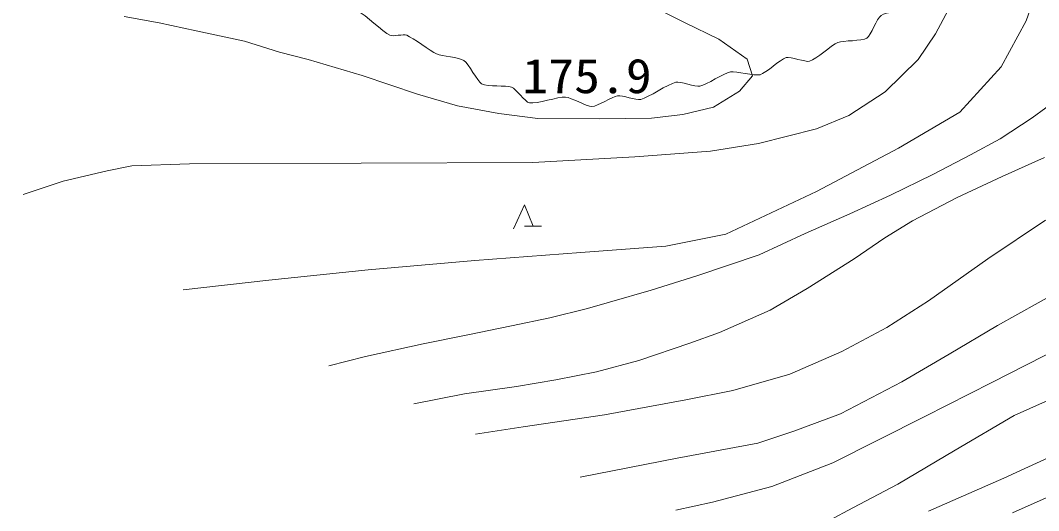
# Model space of a CAD drawing. Units: millimetres, scale not verified. Extents: x 40000 to 680000, y 20000 to 380000.
# Drawn here: x 81354 to 135374, y 244362 to 270342 of the extents above; entities that cross this region are included whole.
import ezdxf
from ezdxf.enums import TextEntityAlignment as Align

# ---------------------------------------------------------------- set-up
doc = ezdxf.new("R2010")
doc.units = ezdxf.units.MM
doc.header["$LTSCALE"] = 1000
doc.layers.add('M-WORK', color=1, linetype='Continuous', lineweight=13)
doc.styles.add('ＭＳ ゴシック', font='')
doc.styles.get('ＭＳ ゴシック').set_extended_font_data('MS Gothic')

msp = doc.modelspace()

# ---------------------------------------------------------------- linework, layer by layer
at = {"layer": 'M-WORK'}
for p, q in [((134706, 270325), (135281, 271952)), ((116581, 270234), (114453, 271298)), ((129903, 269627), (130716, 271149)), ((86857, 270543), (88725, 270209)), ((88725, 270209), (90678, 269783)), ((118407, 269353), (116581, 270234)), ((133393, 267879), (134706, 270325)), ((90678, 269783), (93246, 269233)), ((128977, 268260), (129903, 269627)), ((93246, 269233), (95108, 268656)), ((119903, 268289), (118407, 269353)), ((95108, 268656), (96615, 268263)), ((96615, 268263), (99485, 267424)), ((120194, 267398), (119903, 268289)), ((127234, 266563), (128977, 268260)), ((99485, 267424), (102415, 266434)), ((131199, 265469), (133393, 267879)), ((119506, 266585), (120194, 267398)), ((102415, 266434), (104545, 265812)), ((118123, 265746), (119506, 266585)), ((125298, 265297), (127234, 266563)), ((104545, 265812), (106740, 265399)), ((135032, 265175), (136487, 266237)), ((106740, 265399), (108804, 265150)), ((114833, 265156), (116492, 265346)), ((116492, 265346), (118123, 265746)), ((123591, 264599), (125298, 265297)), ((127944, 263563), (131199, 265469)), ((108804, 265150), (112081, 265124)), ((112081, 265124), (114833, 265156)), ((133341, 264068), (135032, 265175)), ((120518, 263819), (123591, 264599)), ((117958, 263407), (120518, 263819)), ((131755, 263216), (133341, 264068)), ((108543, 262806), (113948, 263104)), ((113948, 263104), (117958, 263407)), ((123593, 261279), (127944, 263563)), ((129763, 262167), (131755, 263216)), ((133433, 262063), (135680, 263081)), ((85955, 262365), (87260, 262627)), ((87260, 262627), (90333, 262732)), ((90333, 262732), (108543, 262806)), ((83622, 261827), (85955, 262365)), ((127515, 261073), (129763, 262167)), ((131047, 260962), (133433, 262063)), ((81499, 261120), (83622, 261827)), ((118773, 259014), (123593, 261279)), ((125365, 260097), (127515, 261073)), ((128680, 259723), (131047, 260962)), ((107519, 259295), (108097, 260570)), ((108097, 260570), (108552, 259432)), ((122980, 259048), (125365, 260097)), ((108106, 259432), (109006, 259432)), ((127212, 258824), (128680, 259723)), ((132671, 257706), (135741, 259761)), ((115590, 258384), (118773, 259014)), ((120542, 257914), (122980, 259048)), ((125588, 257705), (127212, 258824)), ((111095, 258043), (115590, 258384)), ((105466, 257611), (111095, 258043)), ((117246, 256800), (120542, 257914)), ((123102, 256127), (125588, 257705)), ((129537, 255471), (132671, 257706)), ((99802, 257125), (105466, 257611)), ((94533, 256568), (99802, 257125)), ((114821, 256047), (117246, 256800)), ((89983, 256064), (94533, 256568)), ((121129, 254980), (123102, 256127)), ((112612, 255411), (114821, 256047)), ((133199, 254174), (136423, 255972)), ((109441, 254572), (111433, 255077)), ((111433, 255077), (112612, 255411)), ((118441, 253806), (121129, 254980)), ((127328, 254071), (129537, 255471)), ((107416, 254146), (109441, 254572)), ((105089, 253674), (107416, 254146)), ((124939, 252786), (127328, 254071)), ((130630, 252645), (133199, 254174)), ((102730, 253202), (105089, 253674)), ((116863, 253228), (118441, 253806)), ((99657, 252527), (102730, 253202)), ((114166, 252319), (116863, 253228)), ((136594, 253045), (132893, 251157)), ((97715, 252035), (99657, 252527)), ((111918, 251723), (114166, 252319)), ((122177, 251592), (124939, 252786)), ((128113, 251194), (130630, 252645)), ((107670, 250934), (109752, 251301)), ((109752, 251301), (111918, 251723)), ((119159, 250731), (122177, 251592)), ((124863, 249485), (128113, 251194)), ((104917, 250549), (107670, 250934)), ((116654, 250230), (119159, 250731)), ((132893, 251157), (129343, 249344)), ((134069, 249405), (137216, 250808)), ((102229, 250017), (104917, 250549)), ((112351, 249434), (116654, 250230)), ((108022, 248805), (112351, 249434)), ((122384, 248573), (124863, 249485)), ((129343, 249344), (124459, 246902)), ((130940, 247571), (134069, 249405)), ((105492, 248406), (108022, 248805)), ((120470, 247944), (122384, 248573)), ((116193, 247135), (120470, 247944)), ((127901, 245772), (130940, 247571)), ((133527, 246083), (137023, 247680)), ((111057, 246136), (116193, 247135)), ((124459, 246902), (121212, 245643)), ((129536, 244340), (133527, 246083)), ((133981, 244237), (137577, 245852)), ((121212, 245643), (118065, 244812)), ((125509, 244514), (127901, 245772)), ((118065, 244812), (116126, 244384)), ((122488, 242895), (125509, 244514))]:
    msp.add_line(p, q, dxfattribs=at)
msp.add_open_spline([(69614, 289652), (69721, 289422), (70252, 288844), (70473, 288719), (70719, 288579), (71587, 288494), (71847, 288385), (72004, 288319), (72410, 287992), (72515, 287858), (72612, 287735), (72733, 287266), (72823, 287139), (72870, 287073), (73094, 286960), (73170, 286933), (73343, 286872), (73887, 286772), (74056, 286702), (74141, 286667), (74373, 286500), (74416, 286419), (74528, 286208), (74691, 285501), (74801, 285289), (74852, 285192), (75112, 284982), (75200, 284917), (75309, 284835), (75652, 284608), (75778, 284557), (76040, 284450), (76909, 284314), (77126, 284133), (77381, 283921), (77722, 282918), (77987, 282720), (78258, 282518), (79347, 282473), (79618, 282271), (79859, 282091), (80115, 281147), (80350, 280960), (80635, 280734), (81769, 280552), (82059, 280331), (82347, 280111), (82815, 279062), (83112, 278854), (83407, 278648), (84546, 278577), (84846, 278379), (85114, 278201), (85529, 277260), (85797, 277081), (86124, 276863), (87325, 276675), (87672, 276490), (88012, 276309), (88823, 275441), (89175, 275283), (89509, 275133), (90658, 275165), (90986, 275000), (91314, 274836), (91971, 273886), (92296, 273716), (92569, 273573), (93552, 273656), (93825, 273510), (94124, 273351), (94684, 272417), (94993, 272277), (95310, 272135), (96410, 272341), (96727, 272200), (97059, 272053), (97705, 271101), (98025, 270929), (98245, 270810), (99044, 270932), (99271, 270826), (99653, 270647), (100575, 269741), (100953, 269554), (101115, 269475), (101685, 269621), (101853, 269554), (102199, 269416), (103091, 268716), (103432, 268565), (103706, 268445), (104635, 268384), (104884, 268218), (105143, 268046), (105594, 267105), (105825, 266976), (106158, 266790), (107117, 266923), (107414, 266805), (107650, 266712), (108116, 266016), (108365, 265971), (108746, 265900), (109892, 266301), (110279, 266279), (110576, 266262), (111381, 265771), (111679, 265778), (111973, 265785), (112748, 266301), (113040, 266343), (113285, 266378), (114020, 266094), (114261, 266150), (114664, 266245), (115718, 266972), (116123, 267062), (116377, 267119), (117152, 266808), (117407, 266857), (117759, 266924), (118675, 267548), (119026, 267615), (119335, 267673), (120288, 267382), (120593, 267461), (120915, 267543), (121660, 268285), (121980, 268373), (122223, 268439), (122984, 268109), (123226, 268180), (123570, 268280), (124384, 269035), (124716, 269169), (125005, 269285), (125993, 269235), (126258, 269400), (126499, 269551), (126780, 270447), (127015, 270608), (127264, 270777), (128196, 270852), (128489, 270922), (128687, 270970), (129274, 271138), (129468, 271202)], degree=3, knots=[0, 0, 0, 0, 1, 1, 1, 2, 2, 2, 3, 3, 3, 4, 4, 4, 5, 5, 5, 6, 6, 6, 7, 7, 7, 8, 8, 8, 9, 9, 9, 10, 10, 10, 11, 11, 11, 12, 12, 12, 13, 13, 13, 14, 14, 14, 15, 15, 15, 16, 16, 16, 17, 17, 17, 18, 18, 18, 19, 19, 19, 20, 20, 20, 21, 21, 21, 22, 22, 22, 23, 23, 23, 24, 24, 24, 25, 25, 25, 26, 26, 26, 27, 27, 27, 28, 28, 28, 29, 29, 29, 30, 30, 30, 31, 31, 31, 32, 32, 32, 33, 33, 33, 34, 34, 34, 35, 35, 35, 36, 36, 36, 37, 37, 37, 38, 38, 38, 39, 39, 39, 40, 40, 40, 41, 41, 41, 42, 42, 42, 43, 43, 43, 44, 44, 44, 45, 45, 45, 46, 46, 46, 47, 47, 47, 48, 48, 48, 49, 49, 49, 49], dxfattribs=at)

# ---------------------------------------------------------------- texts
at = {"layer": 'M-WORK', "style": 'ＭＳ ゴシック', "width": 1.1}
msp.add_text('175.9', height=1833, dxfattribs=at).set_placement((107988, 265934), align=Align.BOTTOM_LEFT)

doc.saveas('drawing.dxf')
